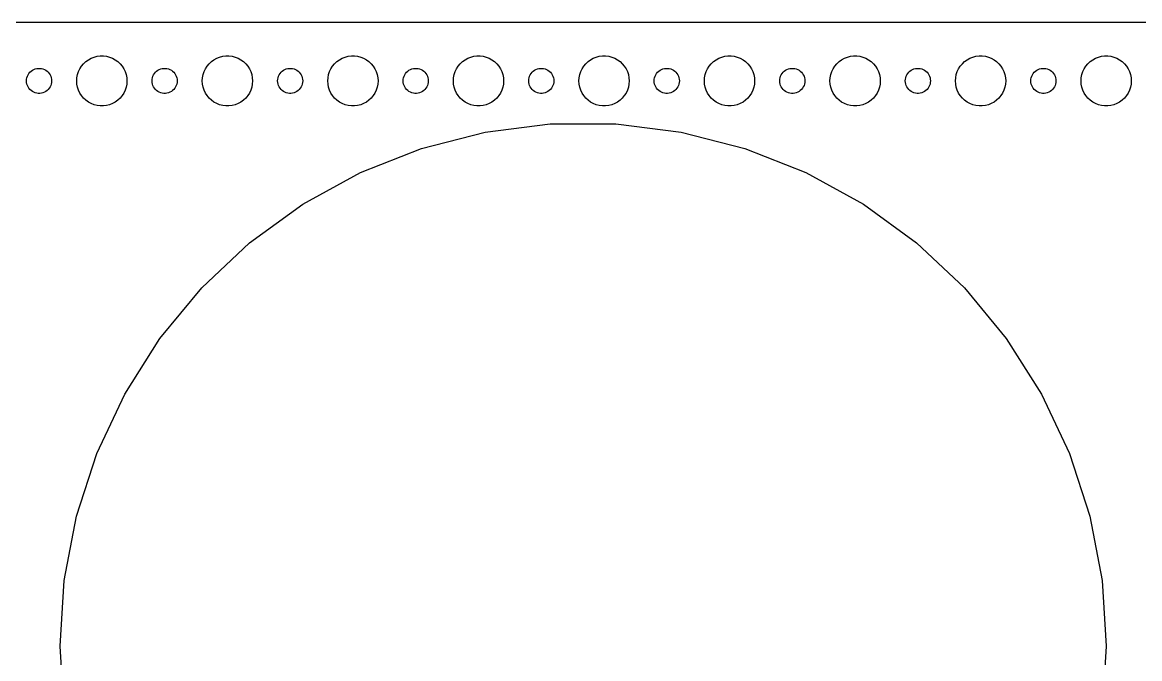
# Model space of a CAD drawing. Header units: metres. Extents: x -330 to 330, y -74 to 74.
# Drawn here: x -197 to -63.5, y -1.5 to 74.5 of the extents above; entities that cross this region are included whole.
import ezdxf

# ---------------------------------------------------------------- set-up
doc = ezdxf.new("R2010")
doc.units = ezdxf.units.M

msp = doc.modelspace()

# ---------------------------------------------------------------- linework, layer by layer
for p, q in [((324.814, 74.4901), (-324.814, 74.4901)), ((-189.927, 69.2634), (-189.687, 69.5536)), ((-189.687, 69.5536), (-189.412, 69.8115)), ((-189.412, 69.8115), (-189.107, 70.033)), ((-189.107, 70.033), (-188.777, 70.2145)), ((-188.777, 70.2145), (-188.427, 70.3532)), ((-188.427, 70.3532), (-188.062, 70.4469)), ((-188.062, 70.4469), (-187.688, 70.4941)), ((-187.688, 70.4941), (-187.312, 70.4941)), ((-187.312, 70.4941), (-186.938, 70.4469)), ((-186.938, 70.4469), (-186.573, 70.3532)), ((-186.573, 70.3532), (-186.223, 70.2145)), ((-186.223, 70.2145), (-185.893, 70.033)), ((-185.893, 70.033), (-185.588, 69.8115)), ((-185.588, 69.8115), (-185.313, 69.5536)), ((-185.313, 69.5536), (-185.073, 69.2634)), ((-174.927, 69.2634), (-174.687, 69.5536)), ((-174.687, 69.5536), (-174.412, 69.8115)), ((-174.412, 69.8115), (-174.107, 70.033)), ((-174.107, 70.033), (-173.777, 70.2145)), ((-173.777, 70.2145), (-173.427, 70.3532)), ((-173.427, 70.3532), (-173.062, 70.4469)), ((-173.062, 70.4469), (-172.688, 70.4941)), ((-172.688, 70.4941), (-172.312, 70.4941)), ((-172.312, 70.4941), (-171.938, 70.4469)), ((-171.938, 70.4469), (-171.573, 70.3532)), ((-171.573, 70.3532), (-171.223, 70.2145)), ((-171.223, 70.2145), (-170.893, 70.033)), ((-170.893, 70.033), (-170.588, 69.8115)), ((-170.588, 69.8115), (-170.313, 69.5536)), ((-170.313, 69.5536), (-170.073, 69.2634)), ((-159.927, 69.2634), (-159.687, 69.5536)), ((-159.687, 69.5536), (-159.412, 69.8115)), ((-159.412, 69.8115), (-159.107, 70.033)), ((-159.107, 70.033), (-158.777, 70.2145)), ((-158.777, 70.2145), (-158.427, 70.3532)), ((-158.427, 70.3532), (-158.062, 70.4469)), ((-158.062, 70.4469), (-157.688, 70.4941)), ((-157.688, 70.4941), (-157.312, 70.4941)), ((-157.312, 70.4941), (-156.938, 70.4469)), ((-156.938, 70.4469), (-156.573, 70.3532)), ((-156.573, 70.3532), (-156.223, 70.2145)), ((-156.223, 70.2145), (-155.893, 70.033)), ((-155.893, 70.033), (-155.588, 69.8115)), ((-155.588, 69.8115), (-155.313, 69.5536)), ((-155.313, 69.5536), (-155.073, 69.2634)), ((-144.927, 69.2634), (-144.687, 69.5536)), ((-144.687, 69.5536), (-144.412, 69.8115)), ((-144.412, 69.8115), (-144.107, 70.033)), ((-144.107, 70.033), (-143.777, 70.2145)), ((-143.777, 70.2145), (-143.427, 70.3532)), ((-143.427, 70.3532), (-143.062, 70.4469)), ((-143.062, 70.4469), (-142.688, 70.4941)), ((-142.688, 70.4941), (-142.312, 70.4941)), ((-142.312, 70.4941), (-141.938, 70.4469)), ((-141.938, 70.4469), (-141.573, 70.3532)), ((-141.573, 70.3532), (-141.223, 70.2145)), ((-141.223, 70.2145), (-140.893, 70.033)), ((-140.893, 70.033), (-140.588, 69.8115)), ((-140.588, 69.8115), (-140.313, 69.5536)), ((-140.313, 69.5536), (-140.073, 69.2634)), ((-129.927, 69.2634), (-129.687, 69.5536)), ((-129.687, 69.5536), (-129.412, 69.8115)), ((-129.412, 69.8115), (-129.107, 70.033)), ((-129.107, 70.033), (-128.777, 70.2145)), ((-128.777, 70.2145), (-128.427, 70.3532)), ((-128.427, 70.3532), (-128.062, 70.4469)), ((-128.062, 70.4469), (-127.688, 70.4941)), ((-127.688, 70.4941), (-127.312, 70.4941)), ((-127.312, 70.4941), (-126.938, 70.4469)), ((-126.938, 70.4469), (-126.573, 70.3532)), ((-126.573, 70.3532), (-126.223, 70.2145)), ((-126.223, 70.2145), (-125.893, 70.033)), ((-125.893, 70.033), (-125.588, 69.8115)), ((-125.588, 69.8115), (-125.313, 69.5536)), ((-125.313, 69.5536), (-125.073, 69.2634)), ((-114.927, 69.2634), (-114.687, 69.5536)), ((-114.687, 69.5536), (-114.412, 69.8115)), ((-114.412, 69.8115), (-114.107, 70.033)), ((-114.107, 70.033), (-113.777, 70.2145)), ((-113.777, 70.2145), (-113.427, 70.3532)), ((-113.427, 70.3532), (-113.062, 70.4469)), ((-113.062, 70.4469), (-112.688, 70.4941)), ((-112.688, 70.4941), (-112.312, 70.4941)), ((-112.312, 70.4941), (-111.938, 70.4469)), ((-111.938, 70.4469), (-111.573, 70.3532)), ((-111.573, 70.3532), (-111.223, 70.2145)), ((-111.223, 70.2145), (-110.893, 70.033)), ((-110.893, 70.033), (-110.588, 69.8115)), ((-110.588, 69.8115), (-110.313, 69.5536)), ((-110.313, 69.5536), (-110.073, 69.2634)), ((-99.927, 69.2634), (-99.6869, 69.5536)), ((-99.6869, 69.5536), (-99.4123, 69.8115)), ((-99.4123, 69.8115), (-99.1075, 70.033)), ((-99.1075, 70.033), (-98.7773, 70.2145)), ((-98.7773, 70.2145), (-98.427, 70.3532)), ((-98.427, 70.3532), (-98.0621, 70.4469)), ((-98.0621, 70.4469), (-97.6884, 70.4941)), ((-97.6884, 70.4941), (-97.3116, 70.4941)), ((-97.3116, 70.4941), (-96.9379, 70.4469)), ((-96.9379, 70.4469), (-96.573, 70.3532)), ((-96.573, 70.3532), (-96.2227, 70.2145)), ((-96.2227, 70.2145), (-95.8925, 70.033)), ((-95.8925, 70.033), (-95.5877, 69.8115)), ((-95.5877, 69.8115), (-95.3131, 69.5536)), ((-95.3131, 69.5536), (-95.073, 69.2634)), ((-84.927, 69.2634), (-84.6869, 69.5536)), ((-84.6869, 69.5536), (-84.4123, 69.8115)), ((-84.4123, 69.8115), (-84.1075, 70.033)), ((-84.1075, 70.033), (-83.7773, 70.2145)), ((-83.7773, 70.2145), (-83.427, 70.3532)), ((-83.427, 70.3532), (-83.0621, 70.4469)), ((-83.0621, 70.4469), (-82.6884, 70.4941)), ((-82.6884, 70.4941), (-82.3116, 70.4941)), ((-82.3116, 70.4941), (-81.9379, 70.4469)), ((-81.9379, 70.4469), (-81.573, 70.3532)), ((-81.573, 70.3532), (-81.2227, 70.2145)), ((-81.2227, 70.2145), (-80.8925, 70.033)), ((-80.8925, 70.033), (-80.5877, 69.8115)), ((-80.5877, 69.8115), (-80.3131, 69.5536)), ((-80.3131, 69.5536), (-80.073, 69.2634)), ((-69.927, 69.2634), (-69.6869, 69.5536)), ((-69.6869, 69.5536), (-69.4123, 69.8115)), ((-69.4123, 69.8115), (-69.1075, 70.033)), ((-69.1075, 70.033), (-68.7773, 70.2145)), ((-68.7773, 70.2145), (-68.427, 70.3532)), ((-68.427, 70.3532), (-68.0621, 70.4469)), ((-68.0621, 70.4469), (-67.6884, 70.4941)), ((-67.6884, 70.4941), (-67.3116, 70.4941)), ((-67.3116, 70.4941), (-66.9379, 70.4469)), ((-66.9379, 70.4469), (-66.573, 70.3532)), ((-66.573, 70.3532), (-66.2227, 70.2145)), ((-66.2227, 70.2145), (-65.8925, 70.033)), ((-65.8925, 70.033), (-65.5877, 69.8115)), ((-65.5877, 69.8115), (-65.3131, 69.5536)), ((-65.3131, 69.5536), (-65.073, 69.2634)), ((-196.395, 68.0522), (-196.314, 68.2226)), ((-196.314, 68.2226), (-196.214, 68.3817)), ((-196.214, 68.3817), (-196.093, 68.5268)), ((-196.093, 68.5268), (-195.956, 68.6558)), ((-195.956, 68.6558), (-195.804, 68.7665)), ((-195.804, 68.7665), (-195.639, 68.8572)), ((-195.639, 68.8572), (-195.464, 68.9266)), ((-195.464, 68.9266), (-195.281, 68.9734)), ((-195.281, 68.9734), (-195.094, 68.997)), ((-195.094, 68.997), (-194.906, 68.997)), ((-194.906, 68.997), (-194.719, 68.9734)), ((-194.719, 68.9734), (-194.536, 68.9266)), ((-194.536, 68.9266), (-194.361, 68.8572)), ((-194.361, 68.8572), (-194.196, 68.7665)), ((-194.196, 68.7665), (-194.044, 68.6558)), ((-194.044, 68.6558), (-193.907, 68.5268)), ((-193.907, 68.5268), (-193.786, 68.3817)), ((-193.786, 68.3817), (-193.686, 68.2226)), ((-193.686, 68.2226), (-193.605, 68.0522)), ((-190.476, 67.876), (-190.406, 68.2461)), ((-190.406, 68.2461), (-190.289, 68.6044)), ((-190.289, 68.6044), (-190.129, 68.9453)), ((-190.129, 68.9453), (-189.927, 69.2634)), ((-185.073, 69.2634), (-184.871, 68.9453)), ((-184.871, 68.9453), (-184.711, 68.6044)), ((-184.711, 68.6044), (-184.594, 68.2461)), ((-184.594, 68.2461), (-184.524, 67.876)), ((-181.395, 68.0522), (-181.314, 68.2226)), ((-181.314, 68.2226), (-181.214, 68.3817)), ((-181.214, 68.3817), (-181.093, 68.5268)), ((-181.093, 68.5268), (-180.956, 68.6558)), ((-180.956, 68.6558), (-180.804, 68.7665)), ((-180.804, 68.7665), (-180.639, 68.8572)), ((-180.639, 68.8572), (-180.464, 68.9266)), ((-180.464, 68.9266), (-180.281, 68.9734)), ((-180.281, 68.9734), (-180.094, 68.997)), ((-180.094, 68.997), (-179.906, 68.997)), ((-179.906, 68.997), (-179.719, 68.9734)), ((-179.719, 68.9734), (-179.536, 68.9266)), ((-179.536, 68.9266), (-179.361, 68.8572)), ((-179.361, 68.8572), (-179.196, 68.7665)), ((-179.196, 68.7665), (-179.044, 68.6558)), ((-179.044, 68.6558), (-178.907, 68.5268)), ((-178.907, 68.5268), (-178.786, 68.3817)), ((-178.786, 68.3817), (-178.686, 68.2226)), ((-178.686, 68.2226), (-178.605, 68.0522)), ((-175.476, 67.876), (-175.406, 68.2461)), ((-175.406, 68.2461), (-175.289, 68.6044)), ((-175.289, 68.6044), (-175.129, 68.9453)), ((-175.129, 68.9453), (-174.927, 69.2634)), ((-170.073, 69.2634), (-169.871, 68.9453)), ((-169.871, 68.9453), (-169.711, 68.6044)), ((-169.711, 68.6044), (-169.594, 68.2461)), ((-169.594, 68.2461), (-169.524, 67.876)), ((-166.395, 68.0522), (-166.314, 68.2226)), ((-166.314, 68.2226), (-166.214, 68.3817)), ((-166.214, 68.3817), (-166.093, 68.5268)), ((-166.093, 68.5268), (-165.956, 68.6558)), ((-165.956, 68.6558), (-165.804, 68.7665)), ((-165.804, 68.7665), (-165.639, 68.8572)), ((-165.639, 68.8572), (-165.464, 68.9266)), ((-165.464, 68.9266), (-165.281, 68.9734)), ((-165.281, 68.9734), (-165.094, 68.997)), ((-165.094, 68.997), (-164.906, 68.997)), ((-164.906, 68.997), (-164.719, 68.9734)), ((-164.719, 68.9734), (-164.536, 68.9266)), ((-164.536, 68.9266), (-164.361, 68.8572)), ((-164.361, 68.8572), (-164.196, 68.7665)), ((-164.196, 68.7665), (-164.044, 68.6558)), ((-164.044, 68.6558), (-163.907, 68.5268)), ((-163.907, 68.5268), (-163.786, 68.3817)), ((-163.786, 68.3817), (-163.686, 68.2226)), ((-163.686, 68.2226), (-163.605, 68.0522)), ((-160.476, 67.876), (-160.406, 68.2461)), ((-160.406, 68.2461), (-160.289, 68.6044)), ((-160.289, 68.6044), (-160.129, 68.9453)), ((-160.129, 68.9453), (-159.927, 69.2634)), ((-155.073, 69.2634), (-154.871, 68.9453)), ((-154.871, 68.9453), (-154.711, 68.6044)), ((-154.711, 68.6044), (-154.594, 68.2461)), ((-154.594, 68.2461), (-154.524, 67.876)), ((-151.395, 68.0522), (-151.314, 68.2226)), ((-151.314, 68.2226), (-151.214, 68.3817)), ((-151.214, 68.3817), (-151.093, 68.5268)), ((-151.093, 68.5268), (-150.956, 68.6558)), ((-150.956, 68.6558), (-150.804, 68.7665)), ((-150.804, 68.7665), (-150.639, 68.8572)), ((-150.639, 68.8572), (-150.464, 68.9266)), ((-150.464, 68.9266), (-150.281, 68.9734)), ((-150.281, 68.9734), (-150.094, 68.997)), ((-150.094, 68.997), (-149.906, 68.997)), ((-149.906, 68.997), (-149.719, 68.9734)), ((-149.719, 68.9734), (-149.536, 68.9266)), ((-149.536, 68.9266), (-149.361, 68.8572)), ((-149.361, 68.8572), (-149.196, 68.7665)), ((-149.196, 68.7665), (-149.044, 68.6558)), ((-149.044, 68.6558), (-148.907, 68.5268)), ((-148.907, 68.5268), (-148.786, 68.3817)), ((-148.786, 68.3817), (-148.686, 68.2226)), ((-148.686, 68.2226), (-148.605, 68.0522)), ((-145.476, 67.876), (-145.406, 68.2461)), ((-145.406, 68.2461), (-145.289, 68.6044)), ((-145.289, 68.6044), (-145.129, 68.9453)), ((-145.129, 68.9453), (-144.927, 69.2634)), ((-140.073, 69.2634), (-139.871, 68.9453)), ((-139.871, 68.9453), (-139.711, 68.6044)), ((-139.711, 68.6044), (-139.594, 68.2461)), ((-139.594, 68.2461), (-139.524, 67.876)), ((-136.395, 68.0522), (-136.314, 68.2226)), ((-136.314, 68.2226), (-136.214, 68.3817)), ((-136.214, 68.3817), (-136.093, 68.5268)), ((-136.093, 68.5268), (-135.956, 68.6558)), ((-135.956, 68.6558), (-135.804, 68.7665)), ((-135.804, 68.7665), (-135.639, 68.8572)), ((-135.639, 68.8572), (-135.464, 68.9266)), ((-135.464, 68.9266), (-135.281, 68.9734)), ((-135.281, 68.9734), (-135.094, 68.997)), ((-135.094, 68.997), (-134.906, 68.997)), ((-134.906, 68.997), (-134.719, 68.9734)), ((-134.719, 68.9734), (-134.536, 68.9266)), ((-134.536, 68.9266), (-134.361, 68.8572)), ((-134.361, 68.8572), (-134.196, 68.7665)), ((-134.196, 68.7665), (-134.044, 68.6558)), ((-134.044, 68.6558), (-133.907, 68.5268)), ((-133.907, 68.5268), (-133.786, 68.3817)), ((-133.786, 68.3817), (-133.686, 68.2226)), ((-133.686, 68.2226), (-133.605, 68.0522)), ((-130.476, 67.876), (-130.406, 68.2461)), ((-130.406, 68.2461), (-130.289, 68.6044)), ((-130.289, 68.6044), (-130.129, 68.9453)), ((-130.129, 68.9453), (-129.927, 69.2634)), ((-125.073, 69.2634), (-124.871, 68.9453)), ((-124.871, 68.9453), (-124.711, 68.6044)), ((-124.711, 68.6044), (-124.594, 68.2461)), ((-124.594, 68.2461), (-124.524, 67.876)), ((-121.395, 68.0522), (-121.314, 68.2226)), ((-121.314, 68.2226), (-121.214, 68.3817)), ((-121.214, 68.3817), (-121.093, 68.5268)), ((-121.093, 68.5268), (-120.956, 68.6558)), ((-120.956, 68.6558), (-120.804, 68.7665)), ((-120.804, 68.7665), (-120.639, 68.8572)), ((-120.639, 68.8572), (-120.464, 68.9266)), ((-120.464, 68.9266), (-120.281, 68.9734)), ((-120.281, 68.9734), (-120.094, 68.997)), ((-120.094, 68.997), (-119.906, 68.997)), ((-119.906, 68.997), (-119.719, 68.9734)), ((-119.719, 68.9734), (-119.536, 68.9266)), ((-119.536, 68.9266), (-119.361, 68.8572)), ((-119.361, 68.8572), (-119.196, 68.7665)), ((-119.196, 68.7665), (-119.044, 68.6558)), ((-119.044, 68.6558), (-118.907, 68.5268)), ((-118.907, 68.5268), (-118.786, 68.3817)), ((-118.786, 68.3817), (-118.686, 68.2226)), ((-118.686, 68.2226), (-118.605, 68.0522)), ((-115.476, 67.876), (-115.406, 68.2461)), ((-115.406, 68.2461), (-115.289, 68.6044)), ((-115.289, 68.6044), (-115.129, 68.9453)), ((-115.129, 68.9453), (-114.927, 69.2634)), ((-110.073, 69.2634), (-109.871, 68.9453)), ((-109.871, 68.9453), (-109.711, 68.6044)), ((-109.711, 68.6044), (-109.594, 68.2461)), ((-109.594, 68.2461), (-109.524, 67.876)), ((-106.395, 68.0522), (-106.314, 68.2226)), ((-106.314, 68.2226), (-106.214, 68.3817)), ((-106.214, 68.3817), (-106.093, 68.5268)), ((-106.093, 68.5268), (-105.956, 68.6558)), ((-105.956, 68.6558), (-105.804, 68.7665)), ((-105.804, 68.7665), (-105.639, 68.8572)), ((-105.639, 68.8572), (-105.464, 68.9266)), ((-105.464, 68.9266), (-105.281, 68.9734)), ((-105.281, 68.9734), (-105.094, 68.997)), ((-105.094, 68.997), (-104.906, 68.997)), ((-104.906, 68.997), (-104.719, 68.9734)), ((-104.719, 68.9734), (-104.536, 68.9266)), ((-104.536, 68.9266), (-104.361, 68.8572)), ((-104.361, 68.8572), (-104.196, 68.7665)), ((-104.196, 68.7665), (-104.044, 68.6558)), ((-104.044, 68.6558), (-103.907, 68.5268)), ((-103.907, 68.5268), (-103.786, 68.3817)), ((-103.786, 68.3817), (-103.686, 68.2226)), ((-103.686, 68.2226), (-103.605, 68.0522)), ((-100.476, 67.876), (-100.406, 68.2461)), ((-100.406, 68.2461), (-100.289, 68.6044)), ((-100.289, 68.6044), (-100.129, 68.9453)), ((-100.129, 68.9453), (-99.927, 69.2634)), ((-95.073, 69.2634), (-94.8711, 68.9453)), ((-94.8711, 68.9453), (-94.7107, 68.6044)), ((-94.7107, 68.6044), (-94.5943, 68.2461)), ((-94.5943, 68.2461), (-94.5237, 67.876)), ((-91.3947, 68.0522), (-91.3145, 68.2226)), ((-91.3145, 68.2226), (-91.2135, 68.3817)), ((-91.2135, 68.3817), (-91.0934, 68.5268)), ((-91.0934, 68.5268), (-90.9561, 68.6558)), ((-90.9561, 68.6558), (-90.8037, 68.7665)), ((-90.8037, 68.7665), (-90.6387, 68.8572)), ((-90.6387, 68.8572), (-90.4635, 68.9266)), ((-90.4635, 68.9266), (-90.2811, 68.9734)), ((-90.2811, 68.9734), (-90.0942, 68.997)), ((-90.0942, 68.997), (-89.9058, 68.997)), ((-89.9058, 68.997), (-89.7189, 68.9734)), ((-89.7189, 68.9734), (-89.5365, 68.9266)), ((-89.5365, 68.9266), (-89.3613, 68.8572)), ((-89.3613, 68.8572), (-89.1963, 68.7665)), ((-89.1963, 68.7665), (-89.0439, 68.6558)), ((-89.0439, 68.6558), (-88.9065, 68.5268)), ((-88.9065, 68.5268), (-88.7865, 68.3817)), ((-88.7865, 68.3817), (-88.6855, 68.2226)), ((-88.6855, 68.2226), (-88.6053, 68.0522)), ((-85.4763, 67.876), (-85.4057, 68.2461)), ((-85.4057, 68.2461), (-85.2893, 68.6044)), ((-85.2893, 68.6044), (-85.1289, 68.9453)), ((-85.1289, 68.9453), (-84.927, 69.2634)), ((-80.073, 69.2634), (-79.8711, 68.9453)), ((-79.8711, 68.9453), (-79.7107, 68.6044)), ((-79.7107, 68.6044), (-79.5943, 68.2461)), ((-79.5943, 68.2461), (-79.5237, 67.876)), ((-76.3947, 68.0522), (-76.3145, 68.2226)), ((-76.3145, 68.2226), (-76.2135, 68.3817)), ((-76.2135, 68.3817), (-76.0934, 68.5268)), ((-76.0934, 68.5268), (-75.9561, 68.6558)), ((-75.9561, 68.6558), (-75.8037, 68.7665)), ((-75.8037, 68.7665), (-75.6387, 68.8572)), ((-75.6387, 68.8572), (-75.4635, 68.9266)), ((-75.4635, 68.9266), (-75.2811, 68.9734)), ((-75.2811, 68.9734), (-75.0942, 68.997)), ((-75.0942, 68.997), (-74.9058, 68.997)), ((-74.9058, 68.997), (-74.7189, 68.9734)), ((-74.7189, 68.9734), (-74.5365, 68.9266)), ((-74.5365, 68.9266), (-74.3613, 68.8572)), ((-74.3613, 68.8572), (-74.1963, 68.7665)), ((-74.1963, 68.7665), (-74.0439, 68.6558)), ((-74.0439, 68.6558), (-73.9065, 68.5268)), ((-73.9065, 68.5268), (-73.7865, 68.3817)), ((-73.7865, 68.3817), (-73.6855, 68.2226)), ((-73.6855, 68.2226), (-73.6053, 68.0522)), ((-70.4763, 67.876), (-70.4057, 68.2461)), ((-70.4057, 68.2461), (-70.2893, 68.6044)), ((-70.2893, 68.6044), (-70.1289, 68.9453)), ((-70.1289, 68.9453), (-69.927, 69.2634)), ((-65.073, 69.2634), (-64.8711, 68.9453)), ((-64.8711, 68.9453), (-64.7107, 68.6044)), ((-64.7107, 68.6044), (-64.5943, 68.2461)), ((-64.5943, 68.2461), (-64.5237, 67.876)), ((-196.5, 67.5), (-196.488, 67.688)), ((-196.488, 67.312), (-196.5, 67.5)), ((-196.488, 67.688), (-196.453, 67.873)), ((-196.453, 67.127), (-196.488, 67.312)), ((-196.453, 67.873), (-196.395, 68.0522)), ((-196.395, 66.9478), (-196.453, 67.127)), ((-196.314, 66.7774), (-196.395, 66.9478)), ((-196.214, 66.6183), (-196.314, 66.7774)), ((-193.686, 66.7774), (-193.786, 66.6183)), ((-193.605, 66.9478), (-193.686, 66.7774)), ((-193.605, 68.0522), (-193.547, 67.873)), ((-193.547, 67.127), (-193.605, 66.9478)), ((-193.547, 67.873), (-193.512, 67.688)), ((-193.512, 67.312), (-193.547, 67.127)), ((-193.512, 67.688), (-193.5, 67.5)), ((-193.5, 67.5), (-193.512, 67.312)), ((-190.5, 67.5), (-190.476, 67.876)), ((-190.476, 67.124), (-190.5, 67.5)), ((-190.406, 66.7539), (-190.476, 67.124)), ((-190.289, 66.3956), (-190.406, 66.7539)), ((-184.594, 66.7539), (-184.711, 66.3956)), ((-184.524, 67.124), (-184.594, 66.7539)), ((-184.524, 67.876), (-184.5, 67.5)), ((-184.5, 67.5), (-184.524, 67.124)), ((-181.5, 67.5), (-181.488, 67.688)), ((-181.488, 67.312), (-181.5, 67.5)), ((-181.488, 67.688), (-181.453, 67.873)), ((-181.453, 67.127), (-181.488, 67.312)), ((-181.453, 67.873), (-181.395, 68.0522)), ((-181.395, 66.9478), (-181.453, 67.127)), ((-181.314, 66.7774), (-181.395, 66.9478)), ((-181.214, 66.6183), (-181.314, 66.7774)), ((-178.686, 66.7774), (-178.786, 66.6183)), ((-178.605, 66.9478), (-178.686, 66.7774)), ((-178.605, 68.0522), (-178.547, 67.873)), ((-178.547, 67.127), (-178.605, 66.9478)), ((-178.547, 67.873), (-178.512, 67.688)), ((-178.512, 67.312), (-178.547, 67.127)), ((-178.512, 67.688), (-178.5, 67.5)), ((-178.5, 67.5), (-178.512, 67.312)), ((-175.5, 67.5), (-175.476, 67.876)), ((-175.476, 67.124), (-175.5, 67.5)), ((-175.406, 66.7539), (-175.476, 67.124)), ((-175.289, 66.3956), (-175.406, 66.7539)), ((-169.594, 66.7539), (-169.711, 66.3956)), ((-169.524, 67.124), (-169.594, 66.7539)), ((-169.524, 67.876), (-169.5, 67.5)), ((-169.5, 67.5), (-169.524, 67.124)), ((-166.5, 67.5), (-166.488, 67.688)), ((-166.488, 67.312), (-166.5, 67.5)), ((-166.488, 67.688), (-166.453, 67.873)), ((-166.453, 67.127), (-166.488, 67.312)), ((-166.453, 67.873), (-166.395, 68.0522)), ((-166.395, 66.9478), (-166.453, 67.127)), ((-166.314, 66.7774), (-166.395, 66.9478)), ((-166.214, 66.6183), (-166.314, 66.7774)), ((-163.686, 66.7774), (-163.786, 66.6183)), ((-163.605, 66.9478), (-163.686, 66.7774)), ((-163.605, 68.0522), (-163.547, 67.873)), ((-163.547, 67.127), (-163.605, 66.9478)), ((-163.547, 67.873), (-163.512, 67.688)), ((-163.512, 67.312), (-163.547, 67.127)), ((-163.512, 67.688), (-163.5, 67.5)), ((-163.5, 67.5), (-163.512, 67.312)), ((-160.5, 67.5), (-160.476, 67.876)), ((-160.476, 67.124), (-160.5, 67.5)), ((-160.406, 66.7539), (-160.476, 67.124)), ((-160.289, 66.3956), (-160.406, 66.7539)), ((-154.594, 66.7539), (-154.711, 66.3956)), ((-154.524, 67.124), (-154.594, 66.7539)), ((-154.524, 67.876), (-154.5, 67.5)), ((-154.5, 67.5), (-154.524, 67.124)), ((-151.5, 67.5), (-151.488, 67.688)), ((-151.488, 67.312), (-151.5, 67.5)), ((-151.488, 67.688), (-151.453, 67.873)), ((-151.453, 67.127), (-151.488, 67.312)), ((-151.453, 67.873), (-151.395, 68.0522)), ((-151.395, 66.9478), (-151.453, 67.127)), ((-151.314, 66.7774), (-151.395, 66.9478)), ((-151.214, 66.6183), (-151.314, 66.7774)), ((-148.686, 66.7774), (-148.786, 66.6183)), ((-148.605, 66.9478), (-148.686, 66.7774)), ((-148.605, 68.0522), (-148.547, 67.873)), ((-148.547, 67.127), (-148.605, 66.9478)), ((-148.547, 67.873), (-148.512, 67.688)), ((-148.512, 67.312), (-148.547, 67.127)), ((-148.512, 67.688), (-148.5, 67.5)), ((-148.5, 67.5), (-148.512, 67.312)), ((-145.5, 67.5), (-145.476, 67.876)), ((-145.476, 67.124), (-145.5, 67.5)), ((-145.406, 66.7539), (-145.476, 67.124)), ((-145.289, 66.3956), (-145.406, 66.7539)), ((-139.594, 66.7539), (-139.711, 66.3956)), ((-139.524, 67.124), (-139.594, 66.7539)), ((-139.524, 67.876), (-139.5, 67.5)), ((-139.5, 67.5), (-139.524, 67.124)), ((-136.5, 67.5), (-136.488, 67.688)), ((-136.488, 67.312), (-136.5, 67.5)), ((-136.488, 67.688), (-136.453, 67.873)), ((-136.453, 67.127), (-136.488, 67.312)), ((-136.453, 67.873), (-136.395, 68.0522)), ((-136.395, 66.9478), (-136.453, 67.127)), ((-136.314, 66.7774), (-136.395, 66.9478)), ((-136.214, 66.6183), (-136.314, 66.7774)), ((-133.686, 66.7774), (-133.786, 66.6183)), ((-133.605, 66.9478), (-133.686, 66.7774)), ((-133.605, 68.0522), (-133.547, 67.873)), ((-133.547, 67.127), (-133.605, 66.9478)), ((-133.547, 67.873), (-133.512, 67.688)), ((-133.512, 67.312), (-133.547, 67.127)), ((-133.512, 67.688), (-133.5, 67.5)), ((-133.5, 67.5), (-133.512, 67.312)), ((-130.5, 67.5), (-130.476, 67.876)), ((-130.476, 67.124), (-130.5, 67.5)), ((-130.406, 66.7539), (-130.476, 67.124)), ((-130.289, 66.3956), (-130.406, 66.7539)), ((-124.594, 66.7539), (-124.711, 66.3956)), ((-124.524, 67.124), (-124.594, 66.7539)), ((-124.524, 67.876), (-124.5, 67.5)), ((-124.5, 67.5), (-124.524, 67.124)), ((-121.5, 67.5), (-121.488, 67.688)), ((-121.488, 67.312), (-121.5, 67.5)), ((-121.488, 67.688), (-121.453, 67.873)), ((-121.453, 67.127), (-121.488, 67.312)), ((-121.453, 67.873), (-121.395, 68.0522)), ((-121.395, 66.9478), (-121.453, 67.127)), ((-121.314, 66.7774), (-121.395, 66.9478)), ((-121.214, 66.6183), (-121.314, 66.7774)), ((-118.686, 66.7774), (-118.786, 66.6183)), ((-118.605, 66.9478), (-118.686, 66.7774)), ((-118.605, 68.0522), (-118.547, 67.873)), ((-118.547, 67.127), (-118.605, 66.9478)), ((-118.547, 67.873), (-118.512, 67.688)), ((-118.512, 67.312), (-118.547, 67.127)), ((-118.512, 67.688), (-118.5, 67.5)), ((-118.5, 67.5), (-118.512, 67.312)), ((-115.5, 67.5), (-115.476, 67.876)), ((-115.476, 67.124), (-115.5, 67.5)), ((-115.406, 66.7539), (-115.476, 67.124)), ((-115.289, 66.3956), (-115.406, 66.7539)), ((-109.594, 66.7539), (-109.711, 66.3956)), ((-109.524, 67.124), (-109.594, 66.7539)), ((-109.524, 67.876), (-109.5, 67.5)), ((-109.5, 67.5), (-109.524, 67.124)), ((-106.5, 67.5), (-106.488, 67.688)), ((-106.488, 67.312), (-106.5, 67.5)), ((-106.488, 67.688), (-106.453, 67.873)), ((-106.453, 67.127), (-106.488, 67.312)), ((-106.453, 67.873), (-106.395, 68.0522)), ((-106.395, 66.9478), (-106.453, 67.127)), ((-106.314, 66.7774), (-106.395, 66.9478)), ((-106.214, 66.6183), (-106.314, 66.7774)), ((-103.686, 66.7774), (-103.786, 66.6183)), ((-103.605, 66.9478), (-103.686, 66.7774)), ((-103.605, 68.0522), (-103.547, 67.873)), ((-103.547, 67.127), (-103.605, 66.9478)), ((-103.547, 67.873), (-103.512, 67.688)), ((-103.512, 67.312), (-103.547, 67.127)), ((-103.512, 67.688), (-103.5, 67.5)), ((-103.5, 67.5), (-103.512, 67.312)), ((-100.5, 67.5), (-100.476, 67.876)), ((-100.476, 67.124), (-100.5, 67.5)), ((-100.406, 66.7539), (-100.476, 67.124)), ((-100.289, 66.3956), (-100.406, 66.7539)), ((-94.5943, 66.7539), (-94.7107, 66.3956)), ((-94.5237, 67.124), (-94.5943, 66.7539)), ((-94.5237, 67.876), (-94.5, 67.5)), ((-94.5, 67.5), (-94.5237, 67.124)), ((-91.5, 67.5), (-91.4882, 67.688)), ((-91.4882, 67.312), (-91.5, 67.5)), ((-91.4882, 67.688), (-91.4529, 67.873)), ((-91.4529, 67.127), (-91.4882, 67.312)), ((-91.4529, 67.873), (-91.3947, 68.0522)), ((-91.3947, 66.9478), (-91.4529, 67.127)), ((-91.3145, 66.7774), (-91.3947, 66.9478)), ((-91.2135, 66.6183), (-91.3145, 66.7774)), ((-88.6855, 66.7774), (-88.7865, 66.6183)), ((-88.6053, 66.9478), (-88.6855, 66.7774)), ((-88.6053, 68.0522), (-88.5471, 67.873)), ((-88.5471, 67.127), (-88.6053, 66.9478)), ((-88.5471, 67.873), (-88.5118, 67.688)), ((-88.5118, 67.312), (-88.5471, 67.127)), ((-88.5118, 67.688), (-88.5, 67.5)), ((-88.5, 67.5), (-88.5118, 67.312)), ((-85.5, 67.5), (-85.4763, 67.876)), ((-85.4763, 67.124), (-85.5, 67.5)), ((-85.4057, 66.7539), (-85.4763, 67.124)), ((-85.2893, 66.3956), (-85.4057, 66.7539)), ((-79.5943, 66.7539), (-79.7107, 66.3956)), ((-79.5237, 67.124), (-79.5943, 66.7539)), ((-79.5237, 67.876), (-79.5, 67.5)), ((-79.5, 67.5), (-79.5237, 67.124)), ((-76.5, 67.5), (-76.4882, 67.688)), ((-76.4882, 67.312), (-76.5, 67.5)), ((-76.4882, 67.688), (-76.4529, 67.873)), ((-76.4529, 67.127), (-76.4882, 67.312)), ((-76.4529, 67.873), (-76.3947, 68.0522)), ((-76.3947, 66.9478), (-76.4529, 67.127)), ((-76.3145, 66.7774), (-76.3947, 66.9478)), ((-76.2135, 66.6183), (-76.3145, 66.7774)), ((-73.6855, 66.7774), (-73.7865, 66.6183)), ((-73.6053, 66.9478), (-73.6855, 66.7774)), ((-73.6053, 68.0522), (-73.5471, 67.873)), ((-73.5471, 67.127), (-73.6053, 66.9478)), ((-73.5471, 67.873), (-73.5118, 67.688)), ((-73.5118, 67.312), (-73.5471, 67.127)), ((-73.5118, 67.688), (-73.5, 67.5)), ((-73.5, 67.5), (-73.5118, 67.312)), ((-70.5, 67.5), (-70.4763, 67.876)), ((-70.4763, 67.124), (-70.5, 67.5)), ((-70.4057, 66.7539), (-70.4763, 67.124)), ((-70.2893, 66.3956), (-70.4057, 66.7539)), ((-64.5943, 66.7539), (-64.7107, 66.3956)), ((-64.5237, 67.124), (-64.5943, 66.7539)), ((-64.5237, 67.876), (-64.5, 67.5)), ((-64.5, 67.5), (-64.5237, 67.124)), ((-196.093, 66.4732), (-196.214, 66.6183)), ((-195.956, 66.3442), (-196.093, 66.4732)), ((-195.804, 66.2335), (-195.956, 66.3442)), ((-195.639, 66.1428), (-195.804, 66.2335)), ((-195.464, 66.0734), (-195.639, 66.1428)), ((-195.281, 66.0266), (-195.464, 66.0734)), ((-195.094, 66.003), (-195.281, 66.0266)), ((-194.906, 66.003), (-195.094, 66.003)), ((-194.719, 66.0266), (-194.906, 66.003)), ((-194.536, 66.0734), (-194.719, 66.0266)), ((-194.361, 66.1428), (-194.536, 66.0734)), ((-194.196, 66.2335), (-194.361, 66.1428)), ((-194.044, 66.3442), (-194.196, 66.2335)), ((-193.907, 66.4732), (-194.044, 66.3442)), ((-193.786, 66.6183), (-193.907, 66.4732)), ((-190.129, 66.0547), (-190.289, 66.3956)), ((-189.927, 65.7366), (-190.129, 66.0547)), ((-189.687, 65.4464), (-189.927, 65.7366)), ((-189.412, 65.1885), (-189.687, 65.4464)), ((-185.313, 65.4464), (-185.588, 65.1885)), ((-185.073, 65.7366), (-185.313, 65.4464)), ((-184.871, 66.0547), (-185.073, 65.7366)), ((-184.711, 66.3956), (-184.871, 66.0547)), ((-181.093, 66.4732), (-181.214, 66.6183)), ((-180.956, 66.3442), (-181.093, 66.4732)), ((-180.804, 66.2335), (-180.956, 66.3442)), ((-180.639, 66.1428), (-180.804, 66.2335)), ((-180.464, 66.0734), (-180.639, 66.1428)), ((-180.281, 66.0266), (-180.464, 66.0734)), ((-180.094, 66.003), (-180.281, 66.0266)), ((-179.906, 66.003), (-180.094, 66.003)), ((-179.719, 66.0266), (-179.906, 66.003)), ((-179.536, 66.0734), (-179.719, 66.0266)), ((-179.361, 66.1428), (-179.536, 66.0734)), ((-179.196, 66.2335), (-179.361, 66.1428)), ((-179.044, 66.3442), (-179.196, 66.2335)), ((-178.907, 66.4732), (-179.044, 66.3442)), ((-178.786, 66.6183), (-178.907, 66.4732)), ((-175.129, 66.0547), (-175.289, 66.3956)), ((-174.927, 65.7366), (-175.129, 66.0547)), ((-174.687, 65.4464), (-174.927, 65.7366)), ((-174.412, 65.1885), (-174.687, 65.4464)), ((-170.313, 65.4464), (-170.588, 65.1885)), ((-170.073, 65.7366), (-170.313, 65.4464)), ((-169.871, 66.0547), (-170.073, 65.7366)), ((-169.711, 66.3956), (-169.871, 66.0547)), ((-166.093, 66.4732), (-166.214, 66.6183)), ((-165.956, 66.3442), (-166.093, 66.4732)), ((-165.804, 66.2335), (-165.956, 66.3442)), ((-165.639, 66.1428), (-165.804, 66.2335)), ((-165.464, 66.0734), (-165.639, 66.1428)), ((-165.281, 66.0266), (-165.464, 66.0734)), ((-165.094, 66.003), (-165.281, 66.0266)), ((-164.906, 66.003), (-165.094, 66.003)), ((-164.719, 66.0266), (-164.906, 66.003)), ((-164.536, 66.0734), (-164.719, 66.0266)), ((-164.361, 66.1428), (-164.536, 66.0734)), ((-164.196, 66.2335), (-164.361, 66.1428)), ((-164.044, 66.3442), (-164.196, 66.2335)), ((-163.907, 66.4732), (-164.044, 66.3442)), ((-163.786, 66.6183), (-163.907, 66.4732)), ((-160.129, 66.0547), (-160.289, 66.3956)), ((-159.927, 65.7366), (-160.129, 66.0547)), ((-159.687, 65.4464), (-159.927, 65.7366)), ((-159.412, 65.1885), (-159.687, 65.4464)), ((-155.313, 65.4464), (-155.588, 65.1885)), ((-155.073, 65.7366), (-155.313, 65.4464)), ((-154.871, 66.0547), (-155.073, 65.7366)), ((-154.711, 66.3956), (-154.871, 66.0547)), ((-151.093, 66.4732), (-151.214, 66.6183)), ((-150.956, 66.3442), (-151.093, 66.4732)), ((-150.804, 66.2335), (-150.956, 66.3442)), ((-150.639, 66.1428), (-150.804, 66.2335)), ((-150.464, 66.0734), (-150.639, 66.1428)), ((-150.281, 66.0266), (-150.464, 66.0734)), ((-150.094, 66.003), (-150.281, 66.0266)), ((-149.906, 66.003), (-150.094, 66.003)), ((-149.719, 66.0266), (-149.906, 66.003)), ((-149.536, 66.0734), (-149.719, 66.0266)), ((-149.361, 66.1428), (-149.536, 66.0734)), ((-149.196, 66.2335), (-149.361, 66.1428)), ((-149.044, 66.3442), (-149.196, 66.2335)), ((-148.907, 66.4732), (-149.044, 66.3442)), ((-148.786, 66.6183), (-148.907, 66.4732)), ((-145.129, 66.0547), (-145.289, 66.3956)), ((-144.927, 65.7366), (-145.129, 66.0547)), ((-144.687, 65.4464), (-144.927, 65.7366)), ((-144.412, 65.1885), (-144.687, 65.4464)), ((-140.313, 65.4464), (-140.588, 65.1885)), ((-140.073, 65.7366), (-140.313, 65.4464)), ((-139.871, 66.0547), (-140.073, 65.7366)), ((-139.711, 66.3956), (-139.871, 66.0547)), ((-136.093, 66.4732), (-136.214, 66.6183)), ((-135.956, 66.3442), (-136.093, 66.4732)), ((-135.804, 66.2335), (-135.956, 66.3442)), ((-135.639, 66.1428), (-135.804, 66.2335)), ((-135.464, 66.0734), (-135.639, 66.1428)), ((-135.281, 66.0266), (-135.464, 66.0734)), ((-135.094, 66.003), (-135.281, 66.0266)), ((-134.906, 66.003), (-135.094, 66.003)), ((-134.719, 66.0266), (-134.906, 66.003)), ((-134.536, 66.0734), (-134.719, 66.0266)), ((-134.361, 66.1428), (-134.536, 66.0734)), ((-134.196, 66.2335), (-134.361, 66.1428)), ((-134.044, 66.3442), (-134.196, 66.2335)), ((-133.907, 66.4732), (-134.044, 66.3442)), ((-133.786, 66.6183), (-133.907, 66.4732)), ((-130.129, 66.0547), (-130.289, 66.3956)), ((-129.927, 65.7366), (-130.129, 66.0547)), ((-129.687, 65.4464), (-129.927, 65.7366)), ((-129.412, 65.1885), (-129.687, 65.4464)), ((-125.313, 65.4464), (-125.588, 65.1885)), ((-125.073, 65.7366), (-125.313, 65.4464)), ((-124.871, 66.0547), (-125.073, 65.7366)), ((-124.711, 66.3956), (-124.871, 66.0547)), ((-121.093, 66.4732), (-121.214, 66.6183)), ((-120.956, 66.3442), (-121.093, 66.4732)), ((-120.804, 66.2335), (-120.956, 66.3442)), ((-120.639, 66.1428), (-120.804, 66.2335)), ((-120.464, 66.0734), (-120.639, 66.1428)), ((-120.281, 66.0266), (-120.464, 66.0734)), ((-120.094, 66.003), (-120.281, 66.0266)), ((-119.906, 66.003), (-120.094, 66.003)), ((-119.719, 66.0266), (-119.906, 66.003)), ((-119.536, 66.0734), (-119.719, 66.0266)), ((-119.361, 66.1428), (-119.536, 66.0734)), ((-119.196, 66.2335), (-119.361, 66.1428)), ((-119.044, 66.3442), (-119.196, 66.2335)), ((-118.907, 66.4732), (-119.044, 66.3442)), ((-118.786, 66.6183), (-118.907, 66.4732)), ((-115.129, 66.0547), (-115.289, 66.3956)), ((-114.927, 65.7366), (-115.129, 66.0547)), ((-114.687, 65.4464), (-114.927, 65.7366)), ((-114.412, 65.1885), (-114.687, 65.4464)), ((-110.313, 65.4464), (-110.588, 65.1885)), ((-110.073, 65.7366), (-110.313, 65.4464)), ((-109.871, 66.0547), (-110.073, 65.7366)), ((-109.711, 66.3956), (-109.871, 66.0547)), ((-106.093, 66.4732), (-106.214, 66.6183)), ((-105.956, 66.3442), (-106.093, 66.4732)), ((-105.804, 66.2335), (-105.956, 66.3442)), ((-105.639, 66.1428), (-105.804, 66.2335)), ((-105.464, 66.0734), (-105.639, 66.1428)), ((-105.281, 66.0266), (-105.464, 66.0734)), ((-105.094, 66.003), (-105.281, 66.0266)), ((-104.906, 66.003), (-105.094, 66.003)), ((-104.719, 66.0266), (-104.906, 66.003)), ((-104.536, 66.0734), (-104.719, 66.0266)), ((-104.361, 66.1428), (-104.536, 66.0734)), ((-104.196, 66.2335), (-104.361, 66.1428)), ((-104.044, 66.3442), (-104.196, 66.2335)), ((-103.907, 66.4732), (-104.044, 66.3442)), ((-103.786, 66.6183), (-103.907, 66.4732)), ((-100.129, 66.0547), (-100.289, 66.3956)), ((-99.927, 65.7366), (-100.129, 66.0547)), ((-99.6869, 65.4464), (-99.927, 65.7366)), ((-99.4123, 65.1885), (-99.6869, 65.4464)), ((-95.3131, 65.4464), (-95.5877, 65.1885)), ((-95.073, 65.7366), (-95.3131, 65.4464)), ((-94.8711, 66.0547), (-95.073, 65.7366)), ((-94.7107, 66.3956), (-94.8711, 66.0547)), ((-91.0934, 66.4732), (-91.2135, 66.6183)), ((-90.9561, 66.3442), (-91.0934, 66.4732)), ((-90.8037, 66.2335), (-90.9561, 66.3442)), ((-90.6387, 66.1428), (-90.8037, 66.2335)), ((-90.4635, 66.0734), (-90.6387, 66.1428)), ((-90.2811, 66.0266), (-90.4635, 66.0734)), ((-90.0942, 66.003), (-90.2811, 66.0266)), ((-89.9058, 66.003), (-90.0942, 66.003)), ((-89.7189, 66.0266), (-89.9058, 66.003)), ((-89.5365, 66.0734), (-89.7189, 66.0266)), ((-89.3613, 66.1428), (-89.5365, 66.0734)), ((-89.1963, 66.2335), (-89.3613, 66.1428)), ((-89.0439, 66.3442), (-89.1963, 66.2335)), ((-88.9065, 66.4732), (-89.0439, 66.3442)), ((-88.7865, 66.6183), (-88.9065, 66.4732)), ((-85.1289, 66.0547), (-85.2893, 66.3956)), ((-84.927, 65.7366), (-85.1289, 66.0547)), ((-84.6869, 65.4464), (-84.927, 65.7366)), ((-84.4123, 65.1885), (-84.6869, 65.4464)), ((-80.3131, 65.4464), (-80.5877, 65.1885)), ((-80.073, 65.7366), (-80.3131, 65.4464)), ((-79.8711, 66.0547), (-80.073, 65.7366)), ((-79.7107, 66.3956), (-79.8711, 66.0547)), ((-76.0934, 66.4732), (-76.2135, 66.6183)), ((-75.9561, 66.3442), (-76.0934, 66.4732)), ((-75.8037, 66.2335), (-75.9561, 66.3442)), ((-75.6387, 66.1428), (-75.8037, 66.2335)), ((-75.4635, 66.0734), (-75.6387, 66.1428)), ((-75.2811, 66.0266), (-75.4635, 66.0734)), ((-75.0942, 66.003), (-75.2811, 66.0266)), ((-74.9058, 66.003), (-75.0942, 66.003)), ((-74.7189, 66.0266), (-74.9058, 66.003)), ((-74.5365, 66.0734), (-74.7189, 66.0266)), ((-74.3613, 66.1428), (-74.5365, 66.0734)), ((-74.1963, 66.2335), (-74.3613, 66.1428)), ((-74.0439, 66.3442), (-74.1963, 66.2335)), ((-73.9065, 66.4732), (-74.0439, 66.3442)), ((-73.7865, 66.6183), (-73.9065, 66.4732)), ((-70.1289, 66.0547), (-70.2893, 66.3956)), ((-69.927, 65.7366), (-70.1289, 66.0547)), ((-69.6869, 65.4464), (-69.927, 65.7366)), ((-69.4123, 65.1885), (-69.6869, 65.4464)), ((-65.3131, 65.4464), (-65.5877, 65.1885)), ((-65.073, 65.7366), (-65.3131, 65.4464)), ((-64.8711, 66.0547), (-65.073, 65.7366)), ((-64.7107, 66.3956), (-64.8711, 66.0547)), ((-189.107, 64.967), (-189.412, 65.1885)), ((-188.777, 64.7855), (-189.107, 64.967)), ((-188.427, 64.6468), (-188.777, 64.7855)), ((-188.062, 64.5531), (-188.427, 64.6468)), ((-187.688, 64.5059), (-188.062, 64.5531)), ((-187.312, 64.5059), (-187.688, 64.5059)), ((-186.938, 64.5531), (-187.312, 64.5059)), ((-186.573, 64.6468), (-186.938, 64.5531)), ((-186.223, 64.7855), (-186.573, 64.6468)), ((-185.893, 64.967), (-186.223, 64.7855)), ((-185.588, 65.1885), (-185.893, 64.967)), ((-174.107, 64.967), (-174.412, 65.1885)), ((-173.777, 64.7855), (-174.107, 64.967)), ((-173.427, 64.6468), (-173.777, 64.7855)), ((-173.062, 64.5531), (-173.427, 64.6468)), ((-172.688, 64.5059), (-173.062, 64.5531)), ((-172.312, 64.5059), (-172.688, 64.5059)), ((-171.938, 64.5531), (-172.312, 64.5059)), ((-171.573, 64.6468), (-171.938, 64.5531)), ((-171.223, 64.7855), (-171.573, 64.6468)), ((-170.893, 64.967), (-171.223, 64.7855)), ((-170.588, 65.1885), (-170.893, 64.967)), ((-159.107, 64.967), (-159.412, 65.1885)), ((-158.777, 64.7855), (-159.107, 64.967)), ((-158.427, 64.6468), (-158.777, 64.7855)), ((-158.062, 64.5531), (-158.427, 64.6468)), ((-157.688, 64.5059), (-158.062, 64.5531)), ((-157.312, 64.5059), (-157.688, 64.5059)), ((-156.938, 64.5531), (-157.312, 64.5059)), ((-156.573, 64.6468), (-156.938, 64.5531)), ((-156.223, 64.7855), (-156.573, 64.6468)), ((-155.893, 64.967), (-156.223, 64.7855)), ((-155.588, 65.1885), (-155.893, 64.967)), ((-144.107, 64.967), (-144.412, 65.1885)), ((-143.777, 64.7855), (-144.107, 64.967)), ((-143.427, 64.6468), (-143.777, 64.7855)), ((-143.062, 64.5531), (-143.427, 64.6468)), ((-142.688, 64.5059), (-143.062, 64.5531)), ((-142.312, 64.5059), (-142.688, 64.5059)), ((-141.938, 64.5531), (-142.312, 64.5059)), ((-141.573, 64.6468), (-141.938, 64.5531)), ((-141.223, 64.7855), (-141.573, 64.6468)), ((-140.893, 64.967), (-141.223, 64.7855)), ((-140.588, 65.1885), (-140.893, 64.967)), ((-129.107, 64.967), (-129.412, 65.1885)), ((-128.777, 64.7855), (-129.107, 64.967)), ((-128.427, 64.6468), (-128.777, 64.7855)), ((-128.062, 64.5531), (-128.427, 64.6468)), ((-127.688, 64.5059), (-128.062, 64.5531)), ((-127.312, 64.5059), (-127.688, 64.5059)), ((-126.938, 64.5531), (-127.312, 64.5059)), ((-126.573, 64.6468), (-126.938, 64.5531)), ((-126.223, 64.7855), (-126.573, 64.6468)), ((-125.893, 64.967), (-126.223, 64.7855)), ((-125.588, 65.1885), (-125.893, 64.967)), ((-114.107, 64.967), (-114.412, 65.1885)), ((-113.777, 64.7855), (-114.107, 64.967)), ((-113.427, 64.6468), (-113.777, 64.7855)), ((-113.062, 64.5531), (-113.427, 64.6468)), ((-112.688, 64.5059), (-113.062, 64.5531)), ((-112.312, 64.5059), (-112.688, 64.5059)), ((-111.938, 64.5531), (-112.312, 64.5059)), ((-111.573, 64.6468), (-111.938, 64.5531)), ((-111.223, 64.7855), (-111.573, 64.6468)), ((-110.893, 64.967), (-111.223, 64.7855)), ((-110.588, 65.1885), (-110.893, 64.967)), ((-99.1075, 64.967), (-99.4123, 65.1885)), ((-98.7773, 64.7855), (-99.1075, 64.967)), ((-98.427, 64.6468), (-98.7773, 64.7855)), ((-98.0621, 64.5531), (-98.427, 64.6468)), ((-97.6884, 64.5059), (-98.0621, 64.5531)), ((-97.3116, 64.5059), (-97.6884, 64.5059)), ((-96.9379, 64.5531), (-97.3116, 64.5059)), ((-96.573, 64.6468), (-96.9379, 64.5531)), ((-96.2227, 64.7855), (-96.573, 64.6468)), ((-95.8925, 64.967), (-96.2227, 64.7855)), ((-95.5877, 65.1885), (-95.8925, 64.967)), ((-84.1075, 64.967), (-84.4123, 65.1885)), ((-83.7773, 64.7855), (-84.1075, 64.967)), ((-83.427, 64.6468), (-83.7773, 64.7855)), ((-83.0621, 64.5531), (-83.427, 64.6468)), ((-82.6884, 64.5059), (-83.0621, 64.5531)), ((-82.3116, 64.5059), (-82.6884, 64.5059)), ((-81.9379, 64.5531), (-82.3116, 64.5059)), ((-81.573, 64.6468), (-81.9379, 64.5531)), ((-81.2227, 64.7855), (-81.573, 64.6468)), ((-80.8925, 64.967), (-81.2227, 64.7855)), ((-80.5877, 65.1885), (-80.8925, 64.967)), ((-69.1075, 64.967), (-69.4123, 65.1885)), ((-68.7773, 64.7855), (-69.1075, 64.967)), ((-68.427, 64.6468), (-68.7773, 64.7855)), ((-68.0621, 64.5531), (-68.427, 64.6468)), ((-67.6884, 64.5059), (-68.0621, 64.5531)), ((-67.3116, 64.5059), (-67.6884, 64.5059)), ((-66.9379, 64.5531), (-67.3116, 64.5059)), ((-66.573, 64.6468), (-66.9379, 64.5531)), ((-66.2227, 64.7855), (-66.573, 64.6468)), ((-65.8925, 64.967), (-66.2227, 64.7855)), ((-65.5877, 65.1885), (-65.8925, 64.967)), ((-141.711, 61.3929), (-133.924, 62.3767)), ((-133.924, 62.3767), (-126.076, 62.3767)), ((-126.076, 62.3767), (-118.289, 61.3929)), ((-149.314, 59.441), (-141.711, 61.3929)), ((-118.289, 61.3929), (-110.686, 59.441)), ((-156.611, 56.5517), (-149.314, 59.441)), ((-110.686, 59.441), (-103.389, 56.5517)), ((-163.489, 52.7705), (-156.611, 56.5517)), ((-103.389, 56.5517), (-96.5108, 52.7705)), ((-169.839, 48.1571), (-163.489, 52.7705)), ((-96.5108, 52.7705), (-90.161, 48.1571)), ((-175.561, 42.7842), (-169.839, 48.1571)), ((-90.161, 48.1571), (-84.4395, 42.7842)), ((-180.564, 36.7366), (-175.561, 42.7842)), ((-84.4395, 42.7842), (-79.4364, 36.7366)), ((-184.769, 30.1096), (-180.564, 36.7366)), ((-79.4364, 36.7366), (-75.2308, 30.1096)), ((-188.111, 23.0078), (-184.769, 30.1096)), ((-75.2308, 30.1096), (-71.889, 23.0078)), ((-190.536, 15.5431), (-188.111, 23.0078)), ((-71.889, 23.0078), (-69.4635, 15.5431)), ((-192.007, 7.8333), (-190.536, 15.5431)), ((-69.4635, 15.5431), (-67.9928, 7.8333)), ((-192.5, 0), (-192.007, 7.8333)), ((-67.9928, 7.8333), (-67.5, 0)), ((-192.007, -7.8333), (-192.5, 0)), ((-67.5, 0), (-67.9928, -7.8333))]:
    msp.add_line(p, q)

doc.saveas('drawing.dxf')
